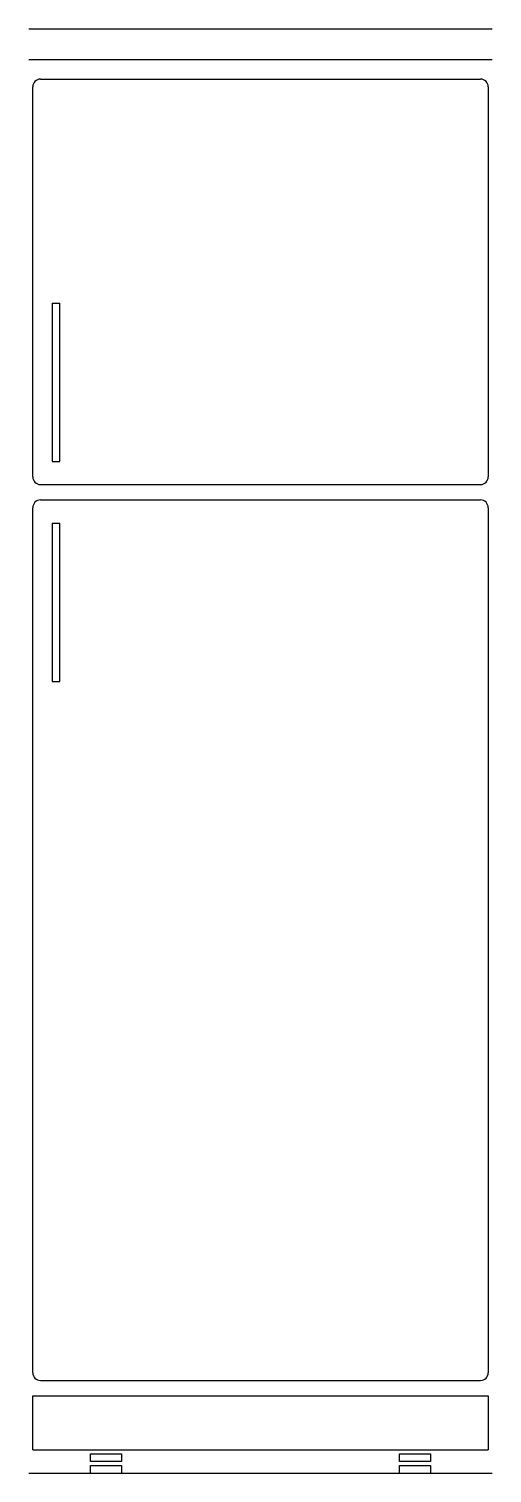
# Model space of a CAD drawing. Extents: x -60 to 0, y 0 to 187.
import ezdxf

# ---------------------------------------------------------------- set-up
doc = ezdxf.new("R2010")
doc.units = 0
doc.header["$LTSCALE"] = 25
doc.header["$MEASUREMENT"] = 0
doc.layers.get('0').update_dxf_attribs({"linetype": 'CONTINUOUS'})

msp = doc.modelspace()

# ---------------------------------------------------------------- linework, layer by layer
at = {"color": 0, "linetype": 'ByBlock'}
for p, q in [((-60, 187), (0, 187)), ((0, 183), (-60, 183)), ((-58.5, 180.5), (-1.5, 180.5)), ((-59.5, 129), (-59.5, 179.5)), ((-0.5, 179.5), (-0.5, 129)), ((-57, 151.5), (-56, 151.5)), ((-57, 151.5), (-57, 131)), ((-56, 131), (-56, 151.5)), ((-57, 131), (-56, 131)), ((-58.5, 128), (-1.5, 128)), ((-58.5, 126), (-1.5, 126)), ((-59.5, 13), (-59.5, 125)), ((-0.5, 125), (-0.5, 13)), ((-57, 123), (-57, 102.5)), ((-57, 123), (-56, 123)), ((-56, 102.5), (-56, 123)), ((-57, 102.5), (-56, 102.5)), ((-58.5, 12), (-1.5, 12)), ((-59.5, 10), (-0.5, 10)), ((-59.5, 3), (-59.5, 10)), ((-0.5, 10), (-0.5, 3)), ((-59.5, 3), (-0.5, 3)), ((-52, 2.5), (-48, 2.5)), ((-52, 1.5), (-52, 2.5)), ((-48, 2.5), (-48, 1.5)), ((-12, 1.5), (-12, 2.5)), ((-12, 2.5), (-8, 2.5)), ((-8, 2.5), (-8, 1.5)), ((-60, 0), (0, 0)), ((-48, 1.5), (-52, 1.5)), ((-52, 1), (-48, 1)), ((-52, 0), (-52, 1)), ((-48, 1), (-48, 0)), ((-8, 1.5), (-12, 1.5)), ((-12, 0), (-12, 1)), ((-12, 1), (-8, 1)), ((-8, 1), (-8, 0))]:
    msp.add_line(p, q, dxfattribs=at)
for centre, start, end in [((-58.5, 179.5), 90, 180), ((-1.5, 179.5), 0, 90), ((-58.5, 129), 180, 270), ((-1.5, 129), 270, 0), ((-58.5, 125), 90, 180), ((-1.5, 125), 0, 90), ((-58.5, 13), 180, 270), ((-1.5, 13), 270, 0)]:
    msp.add_arc(centre, 1, start, end, dxfattribs=at)

doc.saveas('drawing.dxf')
